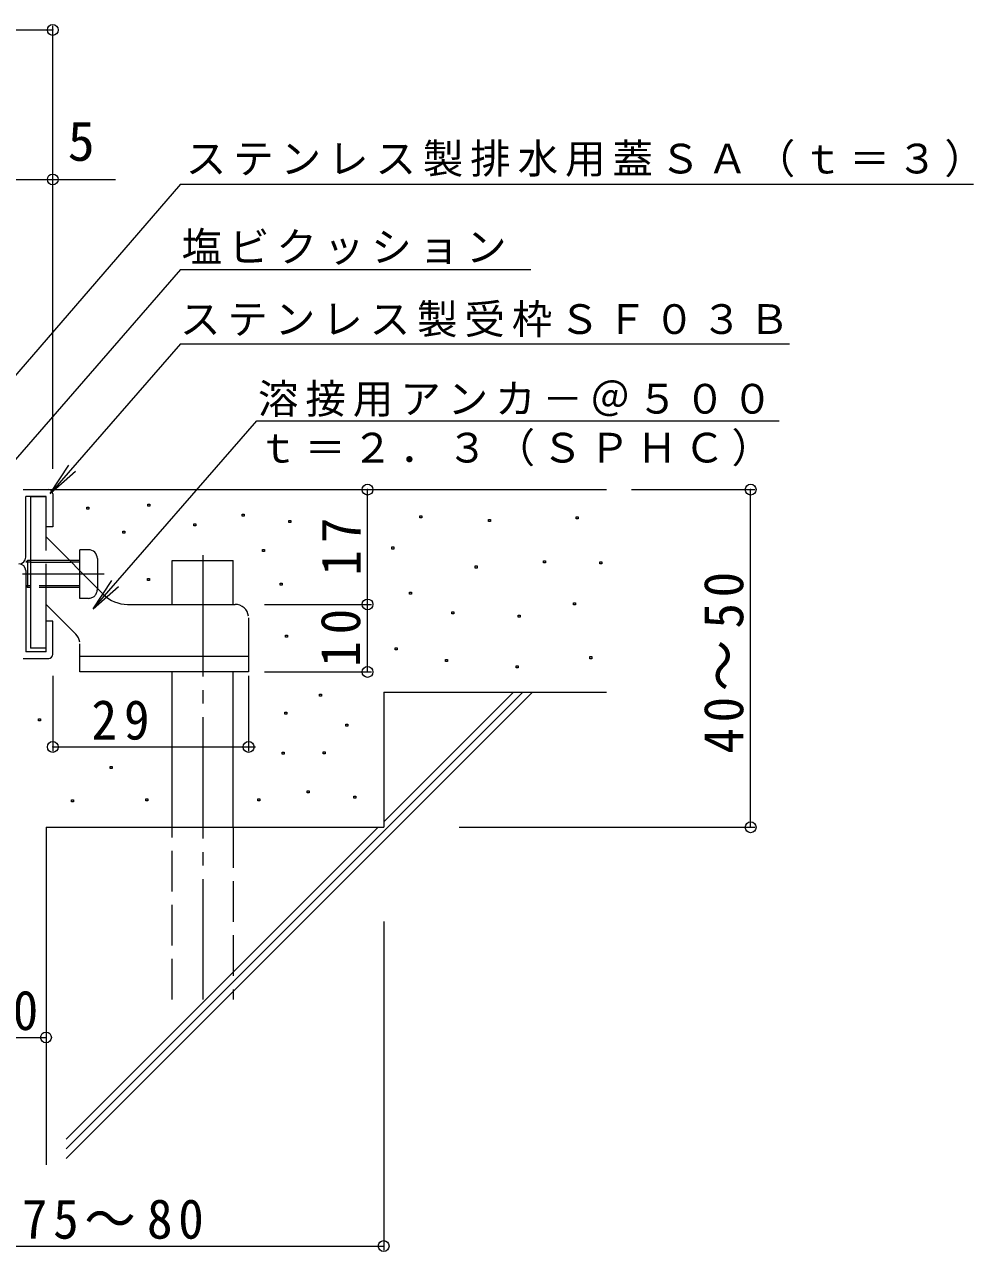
# Model space of a CAD drawing. Units: millimetres, scale not verified. Extents: x -300 to 314, y -275 to 220.
# Drawn here: x -84.9 to 55.6, y -170.1 to 11.6 of the extents above; entities that cross this region are included whole.
import ezdxf
from ezdxf.enums import TextEntityAlignment as Align

# ---------------------------------------------------------------- set-up
doc = ezdxf.new("R2010")
doc.units = ezdxf.units.MM
doc.header["$LTSCALE"] = 2
doc.header["$PDMODE"] = 32
doc.header["$PDSIZE"] = 1.6
doc.linetypes.add('CHAIN2', pattern=[12, 9, -1, 1, -1])
doc.linetypes.add('DASHED3', pattern=[4, 3, -1])
for name, color, linetype, lineweight in [('D-0', 7, 'Continuous', 9), ('D-1', 2, 'Continuous', 9), ('D-4', 7, 'Continuous', 9), ('D-5', 7, 'Continuous', 9), ('D-6', 6, 'Continuous', 9), ('D-A', 3, 'Continuous', 9)]:
    doc.layers.add(name, color=color, linetype=linetype, lineweight=lineweight)
doc.styles.add('ＭＳ ゴシック', font='')
doc.styles.get('ＭＳ ゴシック').set_extended_font_data('MS Gothic')

msp = doc.modelspace()

# ---------------------------------------------------------------- linework, layer by layer
at = {"layer": 'D-0'}
for p, q in [((-75.657, -59.877), (-75.357, -59.877)), ((-75.657, -60.177), (-75.657, -59.877)), ((-75.357, -59.877), (-75.357, -60.177)), ((-66.62, -59.417), (-66.32, -59.417)), ((-66.62, -59.717), (-66.62, -59.417)), ((-66.32, -59.717), (-66.62, -59.717)), ((-66.32, -59.417), (-66.32, -59.717)), ((-75.357, -60.177), (-75.657, -60.177)), ((-52.659, -60.9), (-52.359, -60.9)), ((-52.659, -61.2), (-52.659, -60.9)), ((-52.359, -61.2), (-52.659, -61.2)), ((-52.359, -60.9), (-52.359, -61.2)), ((-26.313, -61.161), (-26.013, -61.161)), ((-26.313, -61.461), (-26.313, -61.161)), ((-26.013, -61.461), (-26.313, -61.461)), ((-26.013, -61.161), (-26.013, -61.461)), ((-16.162, -61.702), (-15.862, -61.702)), ((-16.162, -62.002), (-16.162, -61.702)), ((-15.862, -61.702), (-15.862, -62.002)), ((-3.168, -61.296), (-2.868, -61.296)), ((-3.168, -61.596), (-3.168, -61.296)), ((-2.868, -61.596), (-3.168, -61.596)), ((-2.868, -61.296), (-2.868, -61.596)), ((-70.296, -63.408), (-69.996, -63.408)), ((-70.296, -63.708), (-70.296, -63.408)), ((-69.996, -63.408), (-69.996, -63.708)), ((-59.809, -62.354), (-59.509, -62.354)), ((-59.809, -62.654), (-59.809, -62.354)), ((-59.509, -62.654), (-59.809, -62.654)), ((-59.509, -62.354), (-59.509, -62.654)), ((-45.713, -61.839), (-45.413, -61.839)), ((-45.713, -62.139), (-45.713, -61.839)), ((-45.413, -62.139), (-45.713, -62.139)), ((-45.413, -61.839), (-45.413, -62.139)), ((-15.862, -62.002), (-16.162, -62.002)), ((-69.996, -63.708), (-70.296, -63.708)), ((-49.636, -66.153), (-49.336, -66.153)), ((-49.636, -66.454), (-49.636, -66.153)), ((-49.336, -66.454), (-49.636, -66.454)), ((-49.336, -66.153), (-49.336, -66.454)), ((-30.483, -65.766), (-30.183, -65.766)), ((-30.483, -66.066), (-30.483, -65.766)), ((-30.183, -66.066), (-30.483, -66.066)), ((-30.183, -65.766), (-30.183, -66.066)), ((-18.154, -68.579), (-17.854, -68.579)), ((-18.154, -68.879), (-18.154, -68.579)), ((-17.854, -68.879), (-18.154, -68.879)), ((-17.854, -68.579), (-17.854, -68.879)), ((-8.041, -67.793), (-7.741, -67.793)), ((-8.041, -68.093), (-8.041, -67.793)), ((-7.741, -68.093), (-8.041, -68.093)), ((-7.741, -67.793), (-7.741, -68.093)), ((0.317, -67.945), (0.617, -67.945)), ((0.317, -68.245), (0.317, -67.945)), ((0.617, -68.245), (0.317, -68.245)), ((0.617, -67.945), (0.617, -68.245)), ((-66.634, -70.413), (-66.334, -70.413)), ((-66.634, -70.713), (-66.634, -70.413)), ((-66.334, -70.713), (-66.634, -70.713)), ((-66.334, -70.413), (-66.334, -70.713)), ((-47.021, -71.122), (-46.721, -71.122)), ((-47.021, -71.422), (-47.021, -71.122)), ((-46.721, -71.422), (-47.021, -71.422)), ((-46.721, -71.122), (-46.721, -71.422)), ((-27.847, -72.458), (-27.547, -72.458)), ((-27.847, -72.758), (-27.847, -72.458)), ((-27.547, -72.458), (-27.547, -72.758)), ((-27.547, -72.758), (-27.847, -72.758)), ((-3.574, -74.019), (-3.274, -74.019)), ((-3.574, -74.319), (-3.574, -74.019)), ((-3.274, -74.319), (-3.574, -74.319)), ((-3.274, -74.019), (-3.274, -74.319)), ((-21.576, -75.373), (-21.276, -75.373)), ((-21.576, -75.673), (-21.576, -75.373)), ((-21.276, -75.673), (-21.576, -75.673)), ((-21.276, -75.373), (-21.276, -75.673)), ((-11.78, -75.843), (-11.48, -75.843)), ((-11.78, -76.143), (-11.78, -75.843)), ((-11.48, -76.143), (-11.78, -76.143)), ((-11.48, -75.843), (-11.48, -76.143)), ((-46.236, -78.837), (-45.937, -78.837)), ((-46.236, -79.137), (-46.236, -78.837)), ((-45.937, -79.137), (-46.236, -79.137)), ((-45.937, -78.837), (-45.937, -79.137)), ((-29.992, -80.702), (-29.692, -80.702)), ((-29.992, -81.002), (-29.992, -80.702)), ((-29.692, -81.002), (-29.992, -81.002)), ((-29.692, -80.702), (-29.692, -81.002)), ((-22.523, -82.411), (-22.223, -82.411)), ((-22.523, -82.711), (-22.523, -82.411)), ((-22.223, -82.711), (-22.523, -82.711)), ((-22.223, -82.411), (-22.223, -82.711)), ((-12.082, -83.356), (-11.782, -83.356)), ((-12.082, -83.656), (-12.082, -83.356)), ((-11.782, -83.356), (-11.782, -83.656)), ((-1.138, -82.005), (-0.838, -82.005)), ((-1.138, -82.305), (-1.138, -82.005)), ((-0.838, -82.305), (-1.138, -82.305)), ((-0.838, -82.005), (-0.838, -82.305)), ((-11.782, -83.656), (-12.082, -83.656)), ((-41.175, -87.564), (-40.875, -87.564)), ((-41.175, -87.865), (-41.175, -87.564)), ((-40.875, -87.865), (-41.175, -87.865)), ((-40.875, -87.564), (-40.875, -87.865)), ((-46.307, -90.205), (-46.007, -90.205)), ((-46.307, -90.505), (-46.307, -90.205)), ((-46.007, -90.505), (-46.307, -90.505)), ((-46.007, -90.205), (-46.007, -90.505)), ((-82.773, -91.212), (-82.473, -91.212)), ((-82.773, -91.512), (-82.773, -91.212)), ((-82.473, -91.512), (-82.773, -91.512)), ((-82.473, -91.212), (-82.473, -91.512)), ((-37.28, -91.996), (-36.98, -91.996)), ((-37.28, -92.296), (-37.28, -91.996)), ((-36.98, -92.296), (-37.28, -92.296)), ((-36.98, -91.996), (-36.98, -92.296)), ((-46.702, -96.129), (-46.402, -96.129)), ((-46.702, -96.429), (-46.702, -96.129)), ((-46.402, -96.129), (-46.402, -96.429)), ((-40.656, -96.112), (-40.357, -96.112)), ((-40.656, -96.412), (-40.656, -96.112)), ((-40.357, -96.112), (-40.357, -96.412)), ((-46.402, -96.429), (-46.702, -96.429)), ((-40.357, -96.412), (-40.656, -96.412)), ((-72.189, -98.276), (-71.889, -98.276)), ((-72.189, -98.576), (-72.189, -98.276)), ((-71.889, -98.576), (-72.189, -98.576)), ((-71.889, -98.276), (-71.889, -98.576)), ((-77.903, -103.202), (-77.603, -103.202)), ((-77.903, -103.503), (-77.903, -103.202)), ((-77.603, -103.503), (-77.903, -103.503)), ((-77.603, -103.202), (-77.603, -103.503)), ((-66.899, -103.054), (-66.599, -103.054)), ((-66.899, -103.354), (-66.899, -103.054)), ((-66.599, -103.354), (-66.899, -103.354)), ((-66.599, -103.054), (-66.599, -103.354)), ((-50.312, -103.054), (-50.013, -103.054)), ((-50.312, -103.354), (-50.312, -103.054)), ((-50.013, -103.354), (-50.312, -103.354)), ((-50.013, -103.054), (-50.013, -103.354)), ((-43.031, -101.852), (-42.731, -101.852)), ((-43.031, -102.152), (-43.031, -101.852)), ((-42.731, -102.152), (-43.031, -102.152)), ((-42.731, -101.852), (-42.731, -102.152)), ((-36.096, -102.659), (-35.795, -102.659)), ((-36.096, -102.959), (-36.096, -102.659)), ((-35.795, -102.959), (-36.096, -102.959)), ((-35.795, -102.659), (-35.795, -102.959))]:
    msp.add_line(p, q, dxfattribs=at)
at = {"layer": 'D-1'}
for p, q in [((-85.082, -57.271), (-81.282, -57.271)), ((-80.682, -57.871), (-80.682, -62.771)), ((-81.682, -58.271), (-84.682, -58.271)), ((-84.682, -67.271), (-84.682, -58.271)), ((-84.682, -69.271), (-84.682, -81.271)), ((-80.682, -76.771), (-81.682, -76.771)), ((-81.682, -81.271), (-81.682, -76.771)), ((-80.682, -81.671), (-80.682, -76.771)), ((-81.682, -81.271), (-84.682, -81.271)), ((-85.082, -82.271), (-81.282, -82.271))]:
    msp.add_line(p, q, dxfattribs=at)
msp.add_lwpolyline([(-80.682, -62.771), (-81.682, -62.771), (-81.682, -58.271)], dxfattribs=at)
for centre, radius, start, end in [((-81.282, -57.871), 0.6, 0, 90), ((-85.682, -67.271), 1, 270, 0), ((-85.682, -69.271), 1, 0, 90), ((-81.282, -81.671), 0.6, 270, 0)]:
    msp.add_arc(centre, radius, start, end, dxfattribs=at)
at = {"layer": 'D-4'}
for p, q in [((-80.682, -54.18), (-80.682, 11.403)), ((-226.216, 10.802), (-80.682, 10.802)), ((-226.216, -11.337), (-71.375, -11.337)), ((-34.072, -74.271), (-34.072, -57.271)), ((5.018, -57.271), (23.255, -57.271)), ((22.655, -107.271), (22.655, -57.271)), ((-49.317, -74.271), (-33.472, -74.271)), ((-34.072, -84.271), (-34.072, -74.271)), ((-80.682, -84.865), (-80.682, -95.977)), ((-51.682, -84.865), (-51.682, -95.977)), ((-49.317, -84.271), (-33.472, -84.271)), ((-80.682, -95.377), (-50.682, -95.377)), ((-20.526, -107.271), (23.255, -107.271)), ((-31.682, -121.246), (-31.682, -169.888)), ((-111.682, -138.395), (-81.682, -138.395)), ((-111.682, -169.288), (-31.682, -169.288))]:
    msp.add_line(p, q, dxfattribs=at)
for p in [(-80.682, 10.802), (-80.682, -11.337), (-34.072, -57.271), (22.655, -57.271), (-34.072, -74.271), (-34.072, -84.271), (-80.682, -95.377), (-51.682, -95.377), (22.655, -107.271), (-81.682, -138.395), (-31.682, -169.288)]:
    msp.add_point(p, dxfattribs=at)
at = {"layer": 'D-5'}
for p, q in [((-61.778, -12.022), (55.647, -12.022)), ((-61.777, -24.689), (-9.901, -24.689)), ((-61.777, -35.661), (28.416, -35.661)), ((-74.678, -74.906), (-50.46, -47.082)), ((-50.46, -47.082), (26.88, -47.082)), ((-81.073, -57.83), (-77.326, -54.519)), ((-74.678, -74.906), (-71.916, -70.739)), ((-74.678, -74.906), (-70.931, -71.595))]:
    msp.add_line(p, q, dxfattribs=at)
for points in [[(-61.778, -12.022), (-101.28, -57.771), (-98.535, -53.592)], [(-61.777, -24.689), (-94.438, -62.214), (-91.676, -58.046)], [(-61.777, -35.661), (-81.073, -57.83), (-78.31, -53.663)]]:
    msp.add_lwpolyline(points, dxfattribs=at)
at = {"layer": 'D-6'}
for p, q in [((-81.682, -57.271), (1.318, -57.271)), ((-62.982, -67.771), (-53.982, -67.771)), ((-62.982, -74.271), (-62.982, -67.771)), ((-53.982, -74.271), (-53.982, -67.771)), ((-62.982, -107.271), (-62.982, -84.271)), ((-53.982, -107.271), (-53.982, -84.271)), ((-78.682, -156.301), (-9.652, -87.271)), ((-78.682, -154.886), (-11.067, -87.271)), ((-31.682, -87.271), (1.318, -87.271)), ((-31.682, -87.271), (-31.682, -107.271)), ((-31.682, -106.473), (-12.48, -87.271)), ((-81.682, -107.271), (-81.682, -157.271)), ((-81.682, -107.271), (-31.682, -107.271)), ((-78.682, -153.473), (-32.48, -107.271))]:
    msp.add_line(p, q, dxfattribs=at)
at = {"layer": 'D-6', "linetype": 'CHAIN2'}
msp.add_line((-58.482, -66.955), (-58.482, -132.771), dxfattribs=at)
at = {"layer": 'D-6', "linetype": 'DASHED3'}
for p, q in [((-62.982, -132.771), (-62.982, -107.271)), ((-53.982, -107.271), (-53.982, -132.771))]:
    msp.add_line(p, q, dxfattribs=at)
at = {"layer": 'D-A'}
for p, q in [((-83.982, -58.271), (-83.982, -80.771)), ((-83.982, -58.271), (-81.682, -58.271)), ((-81.682, -64.271), (-81.682, -58.271)), ((-81.682, -64.271), (-73.147, -72.807)), ((-76.682, -69.271), (-76.682, -66.171)), ((-75.382, -66.171), (-76.682, -66.171)), ((-84.432, -67.771), (-84.682, -68.021)), ((-83.982, -68.021), (-84.682, -68.021)), ((-83.982, -67.771), (-84.432, -67.771)), ((-76.682, -67.771), (-78.182, -67.771)), ((-76.682, -68.021), (-77.932, -68.021)), ((-74.082, -67.471), (-74.082, -71.871)), ((-84.432, -71.771), (-84.682, -71.521)), ((-83.982, -71.521), (-84.682, -71.521)), ((-83.982, -71.771), (-84.432, -71.771)), ((-77.268, -78.685), (-81.682, -74.271)), ((-81.682, -80.771), (-81.682, -74.271)), ((-69.611, -74.271), (-53.682, -74.271)), ((-51.682, -76.271), (-51.682, -84.271)), ((-81.682, -80.771), (-83.982, -80.771)), ((-76.682, -84.271), (-76.682, -80.099)), ((-51.682, -81.971), (-76.682, -81.971)), ((-51.682, -84.271), (-76.682, -84.271))]:
    msp.add_line(p, q, dxfattribs=at)
at = {"layer": 'D-A', "linetype": 'DASHED3'}
for p, q in [((-81.682, -74.271), (-81.682, -64.271)), ((-84.432, -67.771), (-84.432, -71.771)), ((-78.182, -67.771), (-83.982, -67.771)), ((-83.982, -68.021), (-77.932, -68.021)), ((-76.682, -73.371), (-76.682, -69.271)), ((-76.682, -71.521), (-83.982, -71.521)), ((-76.682, -71.771), (-83.982, -71.771)), ((-74.082, -72.071), (-74.082, -71.871)), ((-75.382, -73.371), (-76.682, -73.371))]:
    msp.add_line(p, q, dxfattribs=at)
at = {"layer": 'D-A', "linetype": 'CHAIN2'}
msp.add_line((-73.083, -69.771), (-85.167, -69.771), dxfattribs=at)
at = {"layer": 'D-A'}
for centre, radius, start, end in [((-75.382, -67.471), 1.3, 0, 90), ((-69.611, -69.271), 5, 225, 270), ((-53.682, -76.271), 2, 7.01646, 90), ((-78.682, -80.099), 2, 7.01646, 45)]:
    msp.add_arc(centre, radius, start, end, dxfattribs=at)
at = {"layer": 'D-A', "linetype": 'DASHED3'}
msp.add_arc((-75.382, -72.071), 1.3, 270, 0, dxfattribs=at)

# ---------------------------------------------------------------- texts
at = {"layer": 'D-4', "color": 2, "style": 'ＭＳ ゴシック'}
msp.add_text('5', height=5.865, dxfattribs=at).set_placement((-78.46, -10.337), align=Align.BOTTOM_LEFT)
at = {"layer": 'D-4', "color": 2, "char_height": 5.865, "attachment_point": 7, "style": 'ＭＳ ゴシック'}
for s, insert, rotation in [('\\T1.27;\\W0.95;17', (-35.072, -70.021), 90), ('\\T1.22;\\W0.95;40～50', (21.655, -96.374), 90), ('\\T1.27;\\W0.95;10', (-35.072, -83.521), 90), ('\\T1.27;\\W0.95;29', (-74.954, -94.377), 0.001)]:
    msp.add_mtext(s, dxfattribs=dict(at, insert=insert, rotation=rotation))
for s, insert in [('\\T1.22;\\W0.95;25～30', (-109.761, -137.395)), ('\\T1.22;\\W0.95;75～80', (-85.256, -168.288))]:
    msp.add_mtext(s, dxfattribs=dict(at, insert=insert))
at = {"layer": 'D-5', "char_height": 4.399, "attachment_point": 7, "style": 'ＭＳ ゴシック'}
for s, insert in [('\\T1.17;ステンレス製排水用蓋ＳＡ（ｔ＝３）', (-60.989, -11.023)), ('\\T1.17;塩ビクッション', (-61.611, -23.984)), ('\\T1.17;ステンレス製受枠ＳＦ０３Ｂ', (-61.85, -34.709)), ('\\T1.17;溶接用アンカ－＠５００', (-50.294, -46.52)), ('\\T1.17;ｔ＝２．３（ＳＰＨＣ）', (-50.372, -53.834))]:
    msp.add_mtext(s, dxfattribs=dict(at, insert=insert))

doc.saveas('drawing.dxf')
